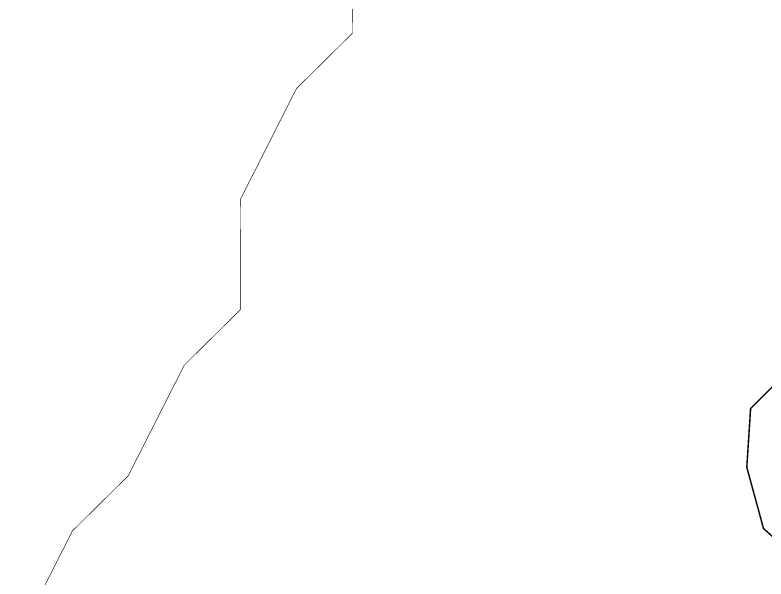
# Model space of a CAD drawing. Header units: metres. Extents: x 561401 to 594056, y 8460144 to 8508504.
# Drawn here: x 578331.9 to 578582.1, y 8493291.9 to 8493479.7 of the extents above; entities that cross this region are included whole.
import ezdxf

# ---------------------------------------------------------------- set-up
doc = ezdxf.new("R2010")
doc.units = ezdxf.units.M
doc.layers.add('1.1. DERECHO DE VIA', color=230, linetype='Continuous')
doc.layers.add('1.2. AFECTADOS BASE GRAFICA SUNARP', color=150, linetype='Continuous')

msp = doc.modelspace()

# ---------------------------------------------------------------- linework, layer by layer
at = {"layer": '1.1. DERECHO DE VIA', "color": 230, "linetype": 'Continuous', "lineweight": 40, "ltscale": 0.2, "const_width": 0.5}
msp.add_lwpolyline([(578596.57, 8493295.33), (578581.3, 8493308.72), (578575.73, 8493329.14), (578577, 8493348.67), (578591.26, 8493362.89)], dxfattribs=at)
at = {"layer": '1.2. AFECTADOS BASE GRAFICA SUNARP', "color": 64, "linetype": 'Continuous', "lineweight": -3, "const_width": 0.2}
for points in [[(578332, 8493160.36), (578332.17, 8493215.71), (578332.22, 8493234.16), (578332.28, 8493252.61), (578332.33, 8493271.06), (578351.01, 8493307.91), (578369.63, 8493326.31), (578388.31, 8493363.15), (578406.94, 8493381.55), (578407.05, 8493418.45), (578425.72, 8493455.3), (578444.35, 8493473.69), (578444.46, 8493510.6), (578463.14, 8493547.44), (578481.82, 8493584.29), (578481.93, 8493621.19), (578519.17, 8493657.99), (578519.34, 8493713.34), (578537.96, 8493731.74), (578556.64, 8493768.58), (578556.75, 8493805.49)], [(578556.75, 8493805.49), (578556.64, 8493768.58), (578537.96, 8493731.74), (578519.34, 8493713.34), (578519.17, 8493657.99), (578481.93, 8493621.19), (578481.82, 8493584.29), (578463.14, 8493547.44), (578444.46, 8493510.6), (578444.35, 8493473.69), (578425.72, 8493455.3), (578407.05, 8493418.45), (578406.94, 8493381.55), (578388.31, 8493363.15), (578369.63, 8493326.31), (578351.01, 8493307.91), (578332.33, 8493271.06), (578332.28, 8493252.61), (578332.22, 8493234.16), (578332.17, 8493215.71), (578332, 8493160.36)]]:
    msp.add_lwpolyline(points, dxfattribs=at)

doc.saveas('drawing.dxf')
